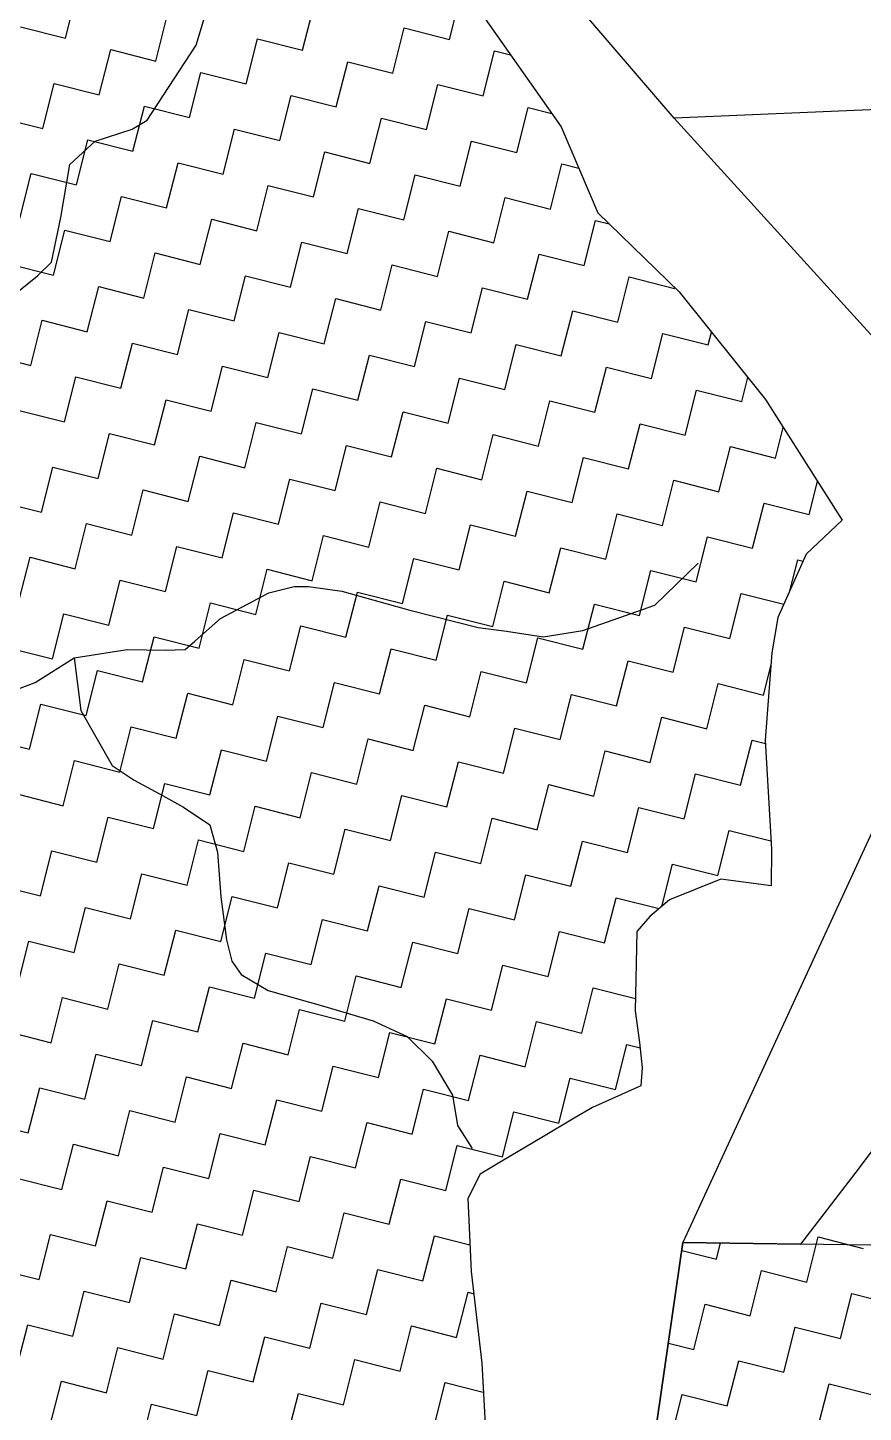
# Model space of a CAD drawing. Header units: metres. Extents: x 281097 to 285452, y 2029380 to 2031700.
# Drawn here: x 284515.2 to 284736.9, y 2030580.9 to 2030948.3 of the extents above; entities that cross this region are included whole.
import ezdxf

# ---------------------------------------------------------------- set-up
doc = ezdxf.new("R2010")
doc.units = ezdxf.units.M
doc.header["$MEASUREMENT"] = 0
for name, color, linetype in [('LINE_WATER', 4, 'Continuous'), ('POLY_HATCH', 12, 'Continuous'), ('POLY_PARCEL', 6, 'Continuous'), ('V_BOUND_LINE', 7, 'Continuous')]:
    doc.layers.add(name, color=color, linetype=linetype)

msp = doc.modelspace()

# ---------------------------------------------------------------- linework, layer by layer
at = {"layer": 'LINE_WATER'}
for p, q in [((284559.88, 2030943.68), (284566.86, 2030966.8)), ((284546.91, 2030923.78), (284559.88, 2030943.68)), ((284542.91, 2030921.4), (284546.91, 2030923.78)), ((284533.06, 2030918.24), (284542.91, 2030921.4)), ((284526.39, 2030912.01), (284533.06, 2030918.24)), ((284523.95, 2030897.92), (284526.39, 2030912.01)), ((284521.52, 2030886.09), (284523.95, 2030897.92)), ((284517.79, 2030882.51), (284521.52, 2030886.09)), ((284500.72, 2030868.74), (284517.79, 2030882.51)), ((284681.59, 2030795.12), (284693.08, 2030806.2)), ((284579.17, 2030798.4), (284585.86, 2030800.08)), ((284585.86, 2030800.08), (284589.72, 2030800.07)), ((284589.72, 2030800.07), (284598.56, 2030798.79)), ((284598.56, 2030798.79), (284616.58, 2030793.74)), ((284566.33, 2030791.53), (284579.17, 2030798.4)), ((284662.51, 2030788.38), (284681.59, 2030795.12)), ((284559.5, 2030785.54), (284566.33, 2030791.53)), ((284616.58, 2030793.74), (284634.72, 2030789.15)), ((284634.72, 2030789.15), (284642.2, 2030788.22)), ((284642.2, 2030788.22), (284651.95, 2030786.71)), ((284651.95, 2030786.71), (284662.51, 2030788.38)), ((284557, 2030783.28), (284559.5, 2030785.54)), ((284517.16, 2030774.56), (284527.5, 2030781.11)), ((284527.5, 2030781.11), (284541.57, 2030783.33)), ((284527.5, 2030781.11), (284529.27, 2030767.16)), ((284541.57, 2030783.33), (284551.67, 2030783.18)), ((284551.67, 2030783.18), (284557, 2030783.28)), ((284508.07, 2030771.08), (284517.16, 2030774.56)), ((284529.27, 2030767.16), (284537.62, 2030752.5)), ((284537.62, 2030752.5), (284543.4, 2030748.63)), ((284543.4, 2030748.63), (284550.19, 2030744.98)), ((284550.19, 2030744.98), (284556.54, 2030741.44)), ((284556.54, 2030741.44), (284563.55, 2030736.77)), ((284563.55, 2030736.77), (284565.57, 2030729.51)), ((284565.57, 2030729.51), (284566.45, 2030717.71)), ((284566.45, 2030717.71), (284567.89, 2030706.26)), ((284567.89, 2030706.26), (284569.34, 2030700.58)), ((284569.34, 2030700.58), (284571.83, 2030697.06)), ((284571.83, 2030697.06), (284578.96, 2030692.84)), ((284578.96, 2030692.84), (284593.36, 2030688.72)), ((284593.36, 2030688.72), (284606.84, 2030684.82)), ((284606.84, 2030684.82), (284615.91, 2030680.59)), ((284615.91, 2030680.59), (284622.46, 2030674.11)), ((284622.46, 2030674.11), (284627.88, 2030665.02)), ((284627.88, 2030665.02), (284629.22, 2030656.97)), ((284629.22, 2030656.97), (284633.1, 2030650.89))]:
    msp.add_line(p, q, dxfattribs=at)
at = {"layer": 'POLY_HATCH'}
for p, q in [((284628.85, 2030961.7), (284656.74, 2030922)), ((284656.74, 2030922), (284666.44, 2030899.19)), ((284666.44, 2030899.19), (284688.02, 2030878.26)), ((284688.02, 2030878.26), (284710.91, 2030849.67)), ((284710.91, 2030849.67), (284731.3, 2030817.64)), ((284731.3, 2030817.64), (284721.74, 2030808.61)), ((284721.74, 2030808.61), (284714.22, 2030791.79)), ((284714.22, 2030791.79), (284712.66, 2030782.42)), ((284712.66, 2030782.42), (284710.87, 2030759.27)), ((284710.87, 2030759.27), (284712.5, 2030730.36)), ((284712.5, 2030730.36), (284712.48, 2030720.6)), ((284699.08, 2030722.36), (284685.46, 2030716.86)), ((284712.48, 2030720.6), (284699.08, 2030722.36)), ((284685.46, 2030716.86), (284680.28, 2030712.47)), ((284680.28, 2030712.47), (284676.82, 2030708.46)), ((284676.82, 2030708.46), (284676.38, 2030687.41)), ((284676.38, 2030687.41), (284677.5, 2030678.99)), ((284677.5, 2030678.99), (284678.25, 2030672.28)), ((284678.25, 2030672.28), (284677.85, 2030667.5)), ((284677.85, 2030667.5), (284665, 2030661.8)), ((284660.21, 2030658.95), (284651.57, 2030653.81)), ((284665, 2030661.8), (284660.21, 2030658.95)), ((284734.7, 2030644.23), (284747.01, 2030660.65)), ((284651.57, 2030653.81), (284641.02, 2030647.52)), ((284641.02, 2030647.52), (284635.27, 2030644.1)), ((284635.27, 2030644.1), (284631.99, 2030637.6)), ((284720.28, 2030625.53), (284734.7, 2030644.23)), ((284631.99, 2030637.6), (284632.84, 2030618.23)), ((284675.76, 2030534.04), (284689.02, 2030626)), ((284689.02, 2030626), (284720.28, 2030625.53)), ((284632.84, 2030618.23), (284635.64, 2030593.91)), ((284635.64, 2030593.91), (284637.09, 2030567.49))]:
    msp.add_line(p, q, dxfattribs=at)
at = {"layer": 'POLY_HATCH', "linetype": 'Continuous'}
for p, q in [((284525.24, 2030945.53), (284528.27, 2030957.5)), ((284627.07, 2030945.21), (284630.1, 2030957.19)), ((284588.12, 2030942.34), (284591.16, 2030954.31)), ((284549.18, 2030939.47), (284552.21, 2030951.44)), ((284513.27, 2030948.56), (284525.24, 2030945.53)), ((284612.06, 2030936.28), (284615.1, 2030948.25)), ((284615.1, 2030948.25), (284627.07, 2030945.21)), ((284534.17, 2030930.53), (284537.21, 2030942.5)), ((284537.21, 2030942.5), (284549.18, 2030939.47)), ((284573.12, 2030933.4), (284576.15, 2030945.37)), ((284576.15, 2030945.37), (284588.12, 2030942.34)), ((284636.01, 2030930.21), (284639.04, 2030942.18)), ((284639.04, 2030942.18), (284643.32, 2030941.1)), ((284597.06, 2030927.34), (284600.09, 2030939.31)), ((284600.09, 2030939.31), (284612.06, 2030936.28)), ((284558.12, 2030924.46), (284561.15, 2030936.43)), ((284561.15, 2030936.43), (284573.12, 2030933.4)), ((284519.17, 2030921.59), (284522.2, 2030933.56)), ((284522.2, 2030933.56), (284534.17, 2030930.53)), ((284621, 2030921.27), (284624.04, 2030933.24)), ((284624.04, 2030933.24), (284636.01, 2030930.21)), ((284543.11, 2030915.53), (284546.15, 2030927.5)), ((284546.15, 2030927.5), (284558.12, 2030924.46)), ((284582.06, 2030918.4), (284585.09, 2030930.37)), ((284585.09, 2030930.37), (284597.06, 2030927.34)), ((284644.94, 2030915.21), (284647.98, 2030927.18)), ((284647.98, 2030927.18), (284654.21, 2030925.6)), ((284507.2, 2030924.62), (284519.17, 2030921.59)), ((284606, 2030912.33), (284609.03, 2030924.31)), ((284609.03, 2030924.31), (284621, 2030921.27)), ((284567.06, 2030909.46), (284570.09, 2030921.43)), ((284570.09, 2030921.43), (284582.06, 2030918.4)), ((284528.11, 2030906.59), (284531.14, 2030918.56)), ((284531.14, 2030918.56), (284543.11, 2030915.53)), ((284629.94, 2030906.27), (284632.97, 2030918.24)), ((284632.97, 2030918.24), (284644.94, 2030915.21)), ((284552.05, 2030900.52), (284555.08, 2030912.49)), ((284555.08, 2030912.49), (284567.06, 2030909.46)), ((284591, 2030903.4), (284594.03, 2030915.37)), ((284594.03, 2030915.37), (284606, 2030912.33)), ((284513.11, 2030897.65), (284516.14, 2030909.62)), ((284516.14, 2030909.62), (284528.11, 2030906.59)), ((284614.94, 2030897.33), (284617.97, 2030909.3)), ((284617.97, 2030909.3), (284629.94, 2030906.27)), ((284653.88, 2030900.2), (284656.92, 2030912.18)), ((284656.92, 2030912.18), (284661.4, 2030911.04)), ((284575.99, 2030894.46), (284579.03, 2030906.43)), ((284579.03, 2030906.43), (284591, 2030903.4)), ((284537.05, 2030891.58), (284540.08, 2030903.55)), ((284540.08, 2030903.55), (284552.05, 2030900.52)), ((284638.88, 2030891.27), (284641.91, 2030903.24)), ((284641.91, 2030903.24), (284653.88, 2030900.2)), ((284599.94, 2030888.39), (284602.97, 2030900.36)), ((284602.97, 2030900.36), (284614.94, 2030897.33)), ((284522.05, 2030882.65), (284525.08, 2030894.62)), ((284525.08, 2030894.62), (284537.05, 2030891.58)), ((284560.99, 2030885.52), (284564.02, 2030897.49)), ((284564.02, 2030897.49), (284575.99, 2030894.46)), ((284623.88, 2030882.33), (284626.91, 2030894.3)), ((284626.91, 2030894.3), (284638.88, 2030891.27)), ((284662.82, 2030885.2), (284665.85, 2030897.17)), ((284665.85, 2030897.17), (284669.46, 2030896.26)), ((284584.93, 2030879.45), (284587.96, 2030891.42)), ((284587.96, 2030891.42), (284599.94, 2030888.39)), ((284545.99, 2030876.58), (284549.02, 2030888.55)), ((284549.02, 2030888.55), (284560.99, 2030885.52)), ((284647.82, 2030876.26), (284650.85, 2030888.23)), ((284650.85, 2030888.23), (284662.82, 2030885.2)), ((284510.07, 2030885.68), (284522.05, 2030882.65)), ((284608.87, 2030873.39), (284611.91, 2030885.36)), ((284611.91, 2030885.36), (284623.88, 2030882.33)), ((284530.98, 2030867.64), (284534.02, 2030879.61)), ((284534.02, 2030879.61), (284545.99, 2030876.58)), ((284569.93, 2030870.52), (284572.96, 2030882.49)), ((284572.96, 2030882.49), (284584.93, 2030879.45)), ((284671.76, 2030870.2), (284674.79, 2030882.17)), ((284674.79, 2030882.17), (284686.76, 2030879.14)), ((284686.76, 2030879.14), (284686.83, 2030879.41)), ((284593.87, 2030864.45), (284596.9, 2030876.42)), ((284596.9, 2030876.42), (284608.87, 2030873.39)), ((284632.82, 2030867.32), (284635.85, 2030879.3)), ((284635.85, 2030879.3), (284647.82, 2030876.26)), ((284554.93, 2030861.58), (284557.96, 2030873.55)), ((284557.96, 2030873.55), (284569.93, 2030870.52)), ((284656.76, 2030861.26), (284659.79, 2030873.23)), ((284659.79, 2030873.23), (284671.76, 2030870.2)), ((284515.98, 2030858.7), (284519.01, 2030870.67)), ((284519.01, 2030870.67), (284530.98, 2030867.64)), ((284617.81, 2030858.39), (284620.84, 2030870.36)), ((284620.84, 2030870.36), (284632.82, 2030867.32)), ((284578.87, 2030855.51), (284581.9, 2030867.48)), ((284581.9, 2030867.48), (284593.87, 2030864.45)), ((284680.7, 2030855.2), (284683.73, 2030867.17)), ((284683.73, 2030867.17), (284695.7, 2030864.13)), ((284695.7, 2030864.13), (284696.57, 2030867.57)), ((284504.01, 2030861.74), (284515.98, 2030858.7)), ((284539.92, 2030852.64), (284542.95, 2030864.61)), ((284542.95, 2030864.61), (284554.93, 2030861.58)), ((284602.81, 2030849.45), (284605.84, 2030861.42)), ((284605.84, 2030861.42), (284617.81, 2030858.39)), ((284641.75, 2030852.32), (284644.79, 2030864.29)), ((284644.79, 2030864.29), (284656.76, 2030861.26)), ((284563.86, 2030846.57), (284566.9, 2030858.54)), ((284566.9, 2030858.54), (284578.87, 2030855.51)), ((284665.7, 2030846.26), (284668.73, 2030858.23)), ((284668.73, 2030858.23), (284680.7, 2030855.2)), ((284524.92, 2030843.7), (284527.95, 2030855.67)), ((284527.95, 2030855.67), (284539.92, 2030852.64)), ((284626.75, 2030843.38), (284629.78, 2030855.35)), ((284629.78, 2030855.35), (284641.75, 2030852.32)), ((284704.64, 2030849.13), (284706.25, 2030855.48)), ((284587.81, 2030840.51), (284590.84, 2030852.48)), ((284590.84, 2030852.48), (284602.81, 2030849.45)), ((284689.64, 2030840.19), (284692.67, 2030852.16)), ((284692.67, 2030852.16), (284704.64, 2030849.13)), ((284512.95, 2030846.73), (284524.92, 2030843.7)), ((284548.86, 2030837.64), (284551.89, 2030849.61)), ((284551.89, 2030849.61), (284563.86, 2030846.57)), ((284611.75, 2030834.44), (284614.78, 2030846.42)), ((284614.78, 2030846.42), (284626.75, 2030843.38)), ((284650.69, 2030837.32), (284653.72, 2030849.29)), ((284653.72, 2030849.29), (284665.7, 2030846.26)), ((284572.8, 2030831.57), (284575.83, 2030843.54)), ((284575.83, 2030843.54), (284587.81, 2030840.51)), ((284674.63, 2030831.25), (284677.67, 2030843.22)), ((284677.67, 2030843.22), (284689.64, 2030840.19)), ((284533.86, 2030828.7), (284536.89, 2030840.67)), ((284536.89, 2030840.67), (284548.86, 2030837.64)), ((284635.69, 2030828.38), (284638.72, 2030840.35)), ((284638.72, 2030840.35), (284650.69, 2030837.32)), ((284713.58, 2030834.13), (284715.63, 2030842.24)), ((284596.74, 2030825.51), (284599.78, 2030837.48)), ((284599.78, 2030837.48), (284611.75, 2030834.44)), ((284698.58, 2030825.19), (284701.61, 2030837.16)), ((284701.61, 2030837.16), (284713.58, 2030834.13)), ((284518.85, 2030819.76), (284521.89, 2030831.73)), ((284521.89, 2030831.73), (284533.86, 2030828.7)), ((284557.8, 2030822.63), (284560.83, 2030834.6)), ((284560.83, 2030834.6), (284572.8, 2030831.57)), ((284659.63, 2030822.31), (284662.66, 2030834.29)), ((284662.66, 2030834.29), (284674.63, 2030831.25)), ((284581.74, 2030816.57), (284584.77, 2030828.54)), ((284584.77, 2030828.54), (284596.74, 2030825.51)), ((284620.69, 2030819.44), (284623.72, 2030831.41)), ((284623.72, 2030831.41), (284635.69, 2030828.38)), ((284683.57, 2030816.25), (284686.6, 2030828.22)), ((284686.6, 2030828.22), (284698.58, 2030825.19)), ((284542.8, 2030813.69), (284545.83, 2030825.66)), ((284545.83, 2030825.66), (284557.8, 2030822.63)), ((284644.63, 2030813.38), (284647.66, 2030825.35)), ((284647.66, 2030825.35), (284659.63, 2030822.31)), ((284722.52, 2030819.12), (284724.75, 2030827.93)), ((284506.88, 2030822.79), (284518.85, 2030819.76)), ((284605.68, 2030810.5), (284608.72, 2030822.47)), ((284608.72, 2030822.47), (284620.69, 2030819.44)), ((284707.51, 2030810.19), (284710.55, 2030822.16)), ((284710.55, 2030822.16), (284722.52, 2030819.12)), ((284566.74, 2030807.63), (284569.77, 2030819.6)), ((284569.77, 2030819.6), (284581.74, 2030816.57)), ((284668.57, 2030807.31), (284671.6, 2030819.28)), ((284671.6, 2030819.28), (284683.57, 2030816.25)), ((284527.79, 2030804.76), (284530.83, 2030816.73)), ((284530.83, 2030816.73), (284542.8, 2030813.69)), ((284590.68, 2030801.56), (284593.71, 2030813.54)), ((284593.71, 2030813.54), (284605.68, 2030810.5)), ((284629.62, 2030804.44), (284632.66, 2030816.41)), ((284632.66, 2030816.41), (284644.63, 2030813.38)), ((284551.73, 2030798.69), (284554.77, 2030810.66)), ((284554.77, 2030810.66), (284566.74, 2030807.63)), ((284653.57, 2030798.37), (284656.6, 2030810.34)), ((284656.6, 2030810.34), (284668.57, 2030807.31)), ((284692.51, 2030801.25), (284695.54, 2030813.22)), ((284695.54, 2030813.22), (284707.51, 2030810.19)), ((284512.79, 2030795.82), (284515.82, 2030807.79)), ((284515.82, 2030807.79), (284527.79, 2030804.76)), ((284614.62, 2030795.5), (284617.65, 2030807.47)), ((284617.65, 2030807.47), (284629.62, 2030804.44)), ((284717.39, 2030798.89), (284719.49, 2030807.15)), ((284719.49, 2030807.15), (284720.92, 2030806.79)), ((284575.68, 2030792.63), (284578.71, 2030804.6)), ((284578.71, 2030804.6), (284590.68, 2030801.56)), ((284677.51, 2030792.31), (284680.54, 2030804.28)), ((284680.54, 2030804.28), (284692.51, 2030801.25)), ((284536.73, 2030789.75), (284539.76, 2030801.72)), ((284539.76, 2030801.72), (284551.73, 2030798.69)), ((284638.56, 2030789.43), (284641.6, 2030801.41)), ((284641.6, 2030801.41), (284653.57, 2030798.37)), ((284560.67, 2030783.69), (284563.71, 2030795.66)), ((284563.71, 2030795.66), (284575.68, 2030792.63)), ((284599.62, 2030786.56), (284602.65, 2030798.53)), ((284602.65, 2030798.53), (284614.62, 2030795.5)), ((284662.5, 2030783.37), (284665.54, 2030795.34)), ((284665.54, 2030795.34), (284677.51, 2030792.31)), ((284701.45, 2030786.24), (284704.48, 2030798.21)), ((284704.48, 2030798.21), (284715.81, 2030795.35)), ((284521.73, 2030780.81), (284524.76, 2030792.78)), ((284524.76, 2030792.78), (284536.73, 2030789.75)), ((284623.56, 2030780.5), (284626.59, 2030792.47)), ((284626.59, 2030792.47), (284638.56, 2030789.43)), ((284584.61, 2030777.62), (284587.65, 2030789.59)), ((284587.65, 2030789.59), (284599.62, 2030786.56)), ((284686.45, 2030777.31), (284689.48, 2030789.28)), ((284689.48, 2030789.28), (284701.45, 2030786.24)), ((284545.67, 2030774.75), (284548.7, 2030786.72)), ((284548.7, 2030786.72), (284560.67, 2030783.69)), ((284647.5, 2030774.43), (284650.53, 2030786.4)), ((284650.53, 2030786.4), (284662.5, 2030783.37)), ((284509.76, 2030783.85), (284521.73, 2030780.81)), ((284569.61, 2030768.68), (284572.64, 2030780.65)), ((284572.64, 2030780.65), (284584.61, 2030777.62)), ((284608.56, 2030771.56), (284611.59, 2030783.53)), ((284611.59, 2030783.53), (284623.56, 2030780.5)), ((284671.44, 2030768.37), (284674.48, 2030780.34)), ((284674.48, 2030780.34), (284686.45, 2030777.31)), ((284530.67, 2030765.81), (284533.7, 2030777.78)), ((284533.7, 2030777.78), (284545.67, 2030774.75)), ((284632.5, 2030765.49), (284635.53, 2030777.46)), ((284635.53, 2030777.46), (284647.5, 2030774.43)), ((284710.39, 2030771.24), (284712.41, 2030779.24)), ((284593.55, 2030762.62), (284596.59, 2030774.59)), ((284596.59, 2030774.59), (284608.56, 2030771.56)), ((284695.38, 2030762.3), (284698.42, 2030774.27)), ((284698.42, 2030774.27), (284710.39, 2030771.24)), ((284554.61, 2030759.75), (284557.64, 2030771.72)), ((284557.64, 2030771.72), (284569.61, 2030768.68)), ((284656.44, 2030759.43), (284659.47, 2030771.4)), ((284659.47, 2030771.4), (284671.44, 2030768.37)), ((284515.66, 2030756.87), (284518.7, 2030768.84)), ((284518.7, 2030768.84), (284530.67, 2030765.81)), ((284578.55, 2030753.68), (284581.58, 2030765.65)), ((284581.58, 2030765.65), (284593.55, 2030762.62)), ((284617.49, 2030756.55), (284620.53, 2030768.53)), ((284620.53, 2030768.53), (284632.5, 2030765.49)), ((284539.61, 2030750.81), (284542.64, 2030762.78)), ((284542.64, 2030762.78), (284554.61, 2030759.75)), ((284641.44, 2030750.49), (284644.47, 2030762.46)), ((284644.47, 2030762.46), (284656.44, 2030759.43)), ((284680.38, 2030753.36), (284683.41, 2030765.33)), ((284683.41, 2030765.33), (284695.38, 2030762.3)), ((284503.69, 2030759.9), (284515.66, 2030756.87)), ((284602.49, 2030747.62), (284605.52, 2030759.59)), ((284605.52, 2030759.59), (284617.49, 2030756.55)), ((284704.32, 2030747.3), (284707.36, 2030759.27)), ((284707.36, 2030759.27), (284710.92, 2030758.37)), ((284563.55, 2030744.74), (284566.58, 2030756.71)), ((284566.58, 2030756.71), (284578.55, 2030753.68)), ((284665.38, 2030744.43), (284668.41, 2030756.4)), ((284668.41, 2030756.4), (284680.38, 2030753.36)), ((284524.6, 2030741.87), (284527.63, 2030753.84)), ((284527.63, 2030753.84), (284539.61, 2030750.81)), ((284626.43, 2030741.55), (284629.47, 2030753.52)), ((284629.47, 2030753.52), (284641.44, 2030750.49)), ((284548.54, 2030735.8), (284551.58, 2030747.77)), ((284551.58, 2030747.77), (284563.55, 2030744.74)), ((284587.49, 2030738.68), (284590.52, 2030750.65)), ((284590.52, 2030750.65), (284602.49, 2030747.62)), ((284650.38, 2030735.49), (284653.41, 2030747.46)), ((284653.41, 2030747.46), (284665.38, 2030744.43)), ((284689.32, 2030738.36), (284692.35, 2030750.33)), ((284692.35, 2030750.33), (284704.32, 2030747.3)), ((284512.63, 2030744.9), (284524.6, 2030741.87)), ((284611.43, 2030732.61), (284614.46, 2030744.58)), ((284614.46, 2030744.58), (284626.43, 2030741.55)), ((284572.49, 2030729.74), (284575.52, 2030741.71)), ((284575.52, 2030741.71), (284587.49, 2030738.68)), ((284674.32, 2030729.42), (284677.35, 2030741.39)), ((284677.35, 2030741.39), (284689.32, 2030738.36)), ((284533.54, 2030726.87), (284536.57, 2030738.84)), ((284536.57, 2030738.84), (284548.54, 2030735.8)), ((284635.37, 2030726.55), (284638.4, 2030738.52)), ((284638.4, 2030738.52), (284650.38, 2030735.49)), ((284557.48, 2030720.8), (284560.51, 2030732.77)), ((284560.51, 2030732.77), (284572.49, 2030729.74)), ((284596.43, 2030723.67), (284599.46, 2030735.65)), ((284599.46, 2030735.65), (284611.43, 2030732.61)), ((284659.31, 2030720.48), (284662.35, 2030732.45)), ((284662.35, 2030732.45), (284674.32, 2030729.42)), ((284698.26, 2030723.36), (284701.29, 2030735.33)), ((284701.29, 2030735.33), (284712.38, 2030732.52)), ((284518.54, 2030717.93), (284521.57, 2030729.9)), ((284521.57, 2030729.9), (284533.54, 2030726.87)), ((284620.37, 2030717.61), (284623.4, 2030729.58)), ((284623.4, 2030729.58), (284635.37, 2030726.55)), ((284581.42, 2030714.74), (284584.46, 2030726.71)), ((284584.46, 2030726.71), (284596.43, 2030723.67)), ((284683.44, 2030715.14), (284686.29, 2030726.39)), ((284686.29, 2030726.39), (284698.26, 2030723.36)), ((284542.48, 2030711.86), (284545.51, 2030723.83)), ((284545.51, 2030723.83), (284557.48, 2030720.8)), ((284644.31, 2030711.54), (284647.34, 2030723.52)), ((284647.34, 2030723.52), (284659.31, 2030720.48)), ((284506.57, 2030720.96), (284518.54, 2030717.93)), ((284566.42, 2030705.8), (284569.45, 2030717.77)), ((284569.45, 2030717.77), (284581.42, 2030714.74)), ((284605.37, 2030708.67), (284608.4, 2030720.64)), ((284608.4, 2030720.64), (284620.37, 2030717.61)), ((284527.48, 2030702.92), (284530.51, 2030714.89)), ((284530.51, 2030714.89), (284542.48, 2030711.86)), ((284629.31, 2030702.61), (284632.34, 2030714.58)), ((284632.34, 2030714.58), (284644.31, 2030711.54)), ((284668.25, 2030705.48), (284671.28, 2030717.45)), ((284671.28, 2030717.45), (284682.74, 2030714.55)), ((284590.36, 2030699.73), (284593.39, 2030711.7)), ((284593.39, 2030711.7), (284605.37, 2030708.67)), ((284551.42, 2030696.86), (284554.45, 2030708.83)), ((284554.45, 2030708.83), (284566.42, 2030705.8)), ((284653.25, 2030696.54), (284656.28, 2030708.51)), ((284656.28, 2030708.51), (284668.25, 2030705.48)), ((284512.47, 2030693.99), (284515.5, 2030705.96)), ((284515.5, 2030705.96), (284527.48, 2030702.92)), ((284614.3, 2030693.67), (284617.34, 2030705.64)), ((284617.34, 2030705.64), (284629.31, 2030702.61)), ((284536.41, 2030687.92), (284539.45, 2030699.89)), ((284539.45, 2030699.89), (284551.42, 2030696.86)), ((284575.36, 2030690.79), (284578.39, 2030702.76)), ((284578.39, 2030702.76), (284590.36, 2030699.73)), ((284638.25, 2030687.6), (284641.28, 2030699.57)), ((284641.28, 2030699.57), (284653.25, 2030696.54)), ((284599.3, 2030684.73), (284602.33, 2030696.7)), ((284602.33, 2030696.7), (284614.3, 2030693.67)), ((284560.36, 2030681.86), (284563.39, 2030693.83)), ((284563.39, 2030693.83), (284575.36, 2030690.79)), ((284662.19, 2030681.54), (284665.22, 2030693.51)), ((284665.22, 2030693.51), (284676.45, 2030690.67)), ((284521.41, 2030678.98), (284524.44, 2030690.95)), ((284524.44, 2030690.95), (284536.41, 2030687.92)), ((284623.24, 2030678.66), (284626.27, 2030690.64)), ((284626.27, 2030690.64), (284638.25, 2030687.6)), ((284545.35, 2030672.92), (284548.38, 2030684.89)), ((284548.38, 2030684.89), (284560.36, 2030681.86)), ((284584.3, 2030675.79), (284587.33, 2030687.76)), ((284587.33, 2030687.76), (284599.3, 2030684.73)), ((284509.44, 2030682.01), (284521.41, 2030678.98)), ((284608.24, 2030669.73), (284611.27, 2030681.7)), ((284611.27, 2030681.7), (284623.24, 2030678.66)), ((284647.18, 2030672.6), (284650.22, 2030684.57)), ((284650.22, 2030684.57), (284662.19, 2030681.54)), ((284569.29, 2030666.85), (284572.33, 2030678.82)), ((284572.33, 2030678.82), (284584.3, 2030675.79)), ((284671.13, 2030666.54), (284674.16, 2030678.51)), ((284674.16, 2030678.51), (284677.65, 2030677.62)), ((284530.35, 2030663.98), (284533.38, 2030675.95)), ((284533.38, 2030675.95), (284545.35, 2030672.92)), ((284632.18, 2030663.66), (284635.21, 2030675.63)), ((284635.21, 2030675.63), (284647.18, 2030672.6)), ((284593.24, 2030660.79), (284596.27, 2030672.76)), ((284596.27, 2030672.76), (284608.24, 2030669.73)), ((284515.35, 2030655.04), (284518.38, 2030667.01)), ((284518.38, 2030667.01), (284530.35, 2030663.98)), ((284554.29, 2030657.91), (284557.32, 2030669.88)), ((284557.32, 2030669.88), (284569.29, 2030666.85)), ((284617.18, 2030654.72), (284620.21, 2030666.69)), ((284620.21, 2030666.69), (284632.18, 2030663.66)), ((284656.12, 2030657.6), (284659.15, 2030669.57)), ((284659.15, 2030669.57), (284671.13, 2030666.54)), ((284578.23, 2030651.85), (284581.27, 2030663.82)), ((284581.27, 2030663.82), (284593.24, 2030660.79)), ((284539.29, 2030648.98), (284542.32, 2030660.95)), ((284542.32, 2030660.95), (284554.29, 2030657.91)), ((284641.12, 2030648.66), (284644.15, 2030660.63)), ((284644.15, 2030660.63), (284656.12, 2030657.6)), ((284503.38, 2030658.07), (284515.35, 2030655.04)), ((284602.17, 2030645.78), (284605.21, 2030657.76)), ((284605.21, 2030657.76), (284617.18, 2030654.72)), ((284524.28, 2030640.04), (284527.32, 2030652.01)), ((284527.32, 2030652.01), (284539.29, 2030648.98)), ((284563.23, 2030642.91), (284566.26, 2030654.88)), ((284566.26, 2030654.88), (284578.23, 2030651.85)), ((284626.12, 2030639.72), (284629.15, 2030651.69)), ((284629.15, 2030651.69), (284641.12, 2030648.66)), ((284587.17, 2030636.85), (284590.2, 2030648.82)), ((284590.2, 2030648.82), (284602.17, 2030645.78)), ((284548.23, 2030633.97), (284551.26, 2030645.94)), ((284551.26, 2030645.94), (284563.23, 2030642.91)), ((284512.31, 2030643.07), (284524.28, 2030640.04)), ((284611.11, 2030630.78), (284614.15, 2030642.75)), ((284614.15, 2030642.75), (284626.12, 2030639.72)), ((284533.22, 2030625.03), (284536.26, 2030637)), ((284536.26, 2030637), (284548.23, 2030633.97)), ((284572.17, 2030627.91), (284575.2, 2030639.88)), ((284575.2, 2030639.88), (284587.17, 2030636.85)), ((284596.11, 2030621.84), (284599.14, 2030633.81)), ((284599.14, 2030633.81), (284611.11, 2030630.78)), ((284557.16, 2030618.97), (284560.2, 2030630.94)), ((284560.2, 2030630.94), (284572.17, 2030627.91)), ((284518.22, 2030616.1), (284521.25, 2030628.07)), ((284521.25, 2030628.07), (284533.22, 2030625.03)), ((284620.05, 2030615.78), (284623.08, 2030627.75)), ((284623.08, 2030627.75), (284632.53, 2030625.36)), ((284721.88, 2030615.46), (284724.92, 2030627.43)), ((284724.92, 2030627.43), (284736.89, 2030624.4)), ((284581.11, 2030612.9), (284584.14, 2030624.88)), ((284584.14, 2030624.88), (284596.11, 2030621.84)), ((284688.71, 2030623.86), (284697.94, 2030621.53)), ((284697.94, 2030621.53), (284699.04, 2030625.85)), ((284506.25, 2030619.13), (284518.22, 2030616.1)), ((284542.16, 2030610.03), (284545.19, 2030622)), ((284545.19, 2030622), (284557.16, 2030618.97)), ((284605.05, 2030606.84), (284608.08, 2030618.81)), ((284608.08, 2030618.81), (284620.05, 2030615.78)), ((284566.1, 2030603.97), (284569.14, 2030615.94)), ((284569.14, 2030615.94), (284581.11, 2030612.9)), ((284706.88, 2030606.52), (284709.91, 2030618.49)), ((284709.91, 2030618.49), (284721.88, 2030615.46)), ((284527.16, 2030601.09), (284530.19, 2030613.06)), ((284530.19, 2030613.06), (284542.16, 2030610.03)), ((284628.99, 2030600.77), (284632.02, 2030612.75)), ((284632.02, 2030612.75), (284633.51, 2030612.37)), ((284730.82, 2030600.46), (284733.85, 2030612.43)), ((284733.85, 2030612.43), (284745.82, 2030609.4)), ((284590.04, 2030597.9), (284593.08, 2030609.87)), ((284593.08, 2030609.87), (284605.05, 2030606.84)), ((284691.88, 2030597.58), (284694.91, 2030609.55)), ((284694.91, 2030609.55), (284706.88, 2030606.52)), ((284512.15, 2030592.15), (284515.19, 2030604.12)), ((284515.19, 2030604.12), (284527.16, 2030601.09)), ((284551.1, 2030595.03), (284554.13, 2030607)), ((284554.13, 2030607), (284566.1, 2030603.97)), ((284575.04, 2030588.96), (284578.07, 2030600.93)), ((284578.07, 2030600.93), (284590.04, 2030597.9)), ((284613.99, 2030591.84), (284617.02, 2030603.81)), ((284617.02, 2030603.81), (284628.99, 2030600.77)), ((284715.82, 2030591.52), (284718.85, 2030603.49)), ((284718.85, 2030603.49), (284730.82, 2030600.46)), ((284536.1, 2030586.09), (284539.13, 2030598.06)), ((284539.13, 2030598.06), (284551.1, 2030595.03)), ((284685.17, 2030599.28), (284691.88, 2030597.58)), ((284598.98, 2030582.9), (284602.02, 2030594.87)), ((284602.02, 2030594.87), (284613.99, 2030591.84)), ((284700.81, 2030582.58), (284703.85, 2030594.55)), ((284703.85, 2030594.55), (284715.82, 2030591.52)), ((284560.04, 2030580.02), (284563.07, 2030591.99)), ((284563.07, 2030591.99), (284575.04, 2030588.96)), ((284521.09, 2030577.15), (284524.13, 2030589.12)), ((284524.13, 2030589.12), (284536.1, 2030586.09)), ((284583.98, 2030573.96), (284587.01, 2030585.93)), ((284587.01, 2030585.93), (284598.98, 2030582.9)), ((284622.93, 2030576.83), (284625.96, 2030588.8)), ((284625.96, 2030588.8), (284636.06, 2030586.25)), ((284685.81, 2030573.64), (284688.84, 2030585.61)), ((284688.84, 2030585.61), (284700.81, 2030582.58)), ((284724.76, 2030576.52), (284727.79, 2030588.49)), ((284727.79, 2030588.49), (284739.76, 2030585.45)), ((284545.04, 2030571.09), (284548.07, 2030583.06)), ((284548.07, 2030583.06), (284560.04, 2030580.02))]:
    msp.add_line(p, q, dxfattribs=at)
at = {"layer": 'POLY_PARCEL'}
for p, q in [((284686.74, 2030924.35), (284779.41, 2030822.21)), ((284779.41, 2030822.21), (284689.02, 2030626)), ((284689.02, 2030626), (284675.76, 2030534.04)), ((284878.45, 2030623.16), (284689.02, 2030626))]:
    msp.add_line(p, q, dxfattribs=at)
at = {"layer": 'V_BOUND_LINE'}
for p, q in [((284686.74, 2030924.35), (284585.56, 2031042.16)), ((284941.29, 2030934.89), (284686.74, 2030924.35))]:
    msp.add_line(p, q, dxfattribs=at)

doc.saveas('drawing.dxf')
